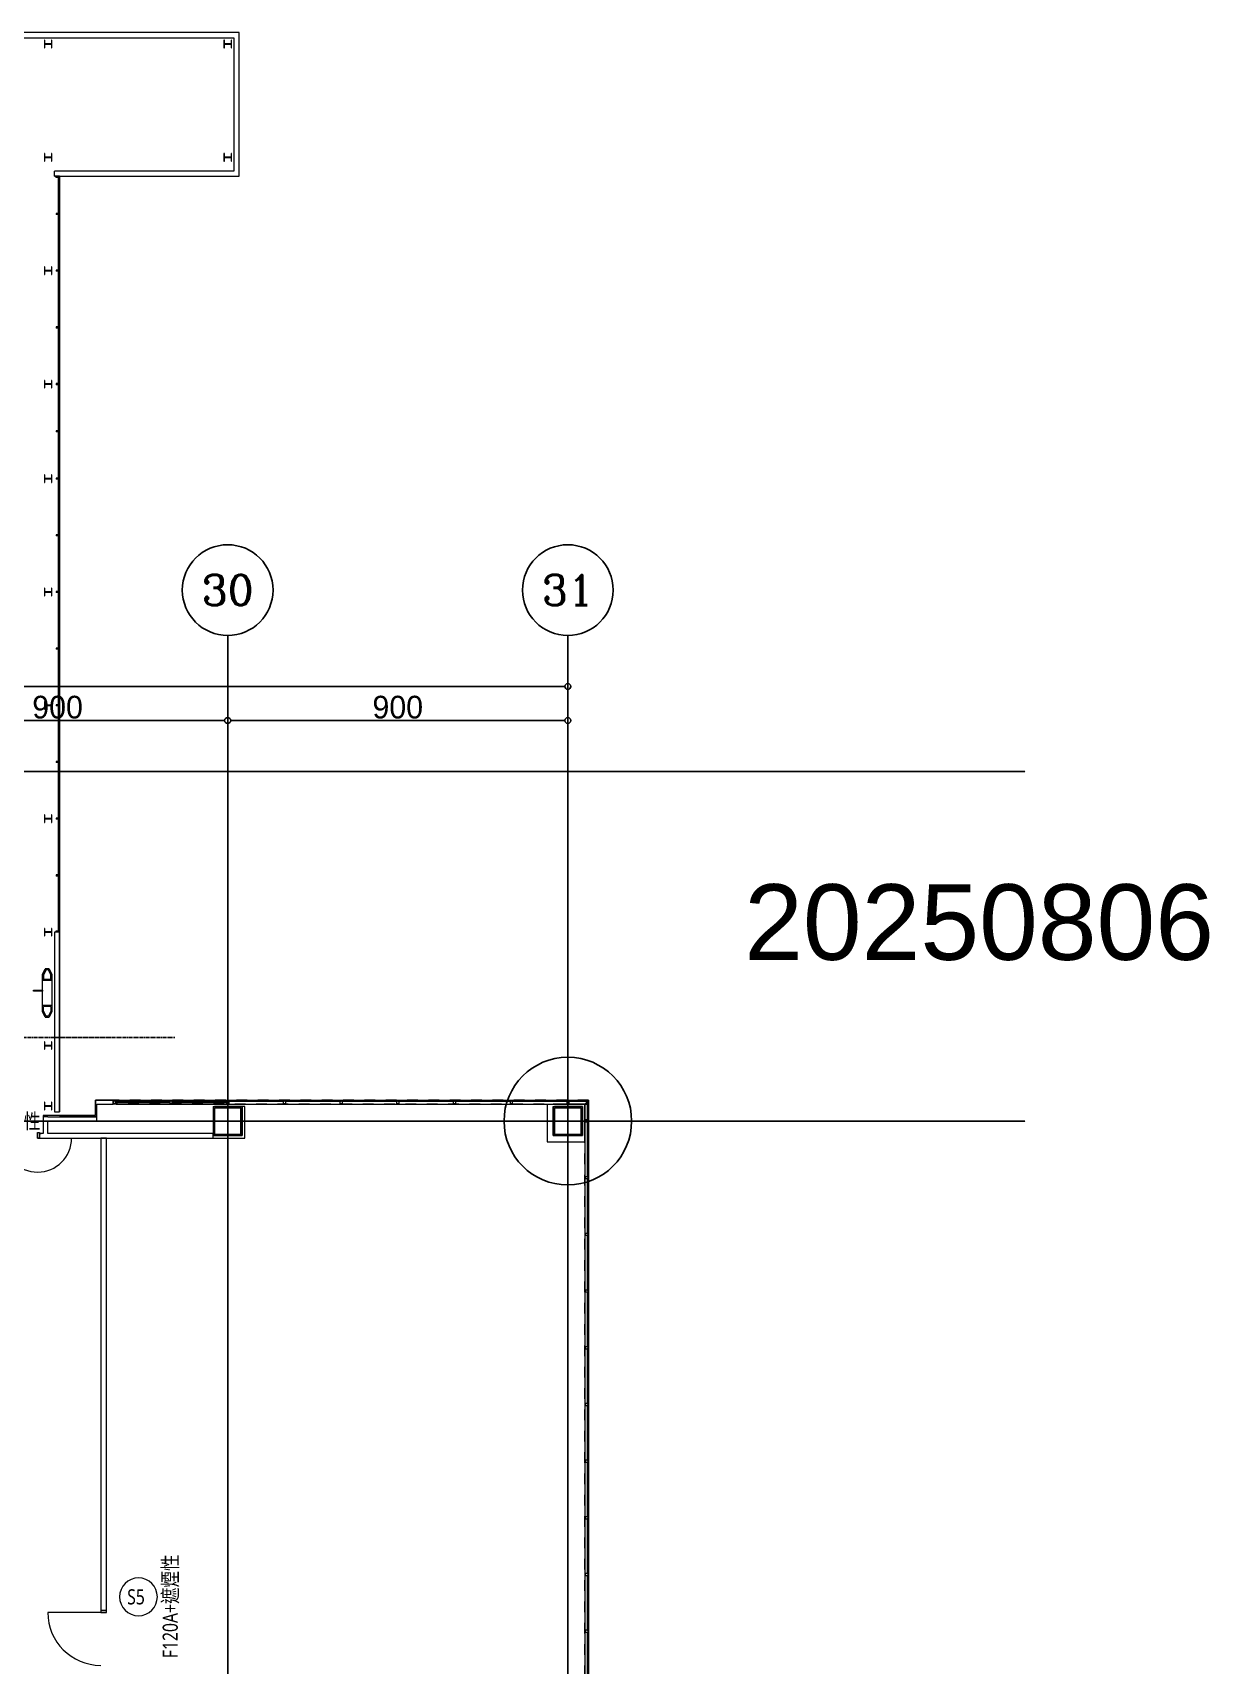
# Model space of a CAD drawing. Extents: x -3450 to 27857, y -1288 to 11880.
# Drawn here: x 24744 to 27857, y 7560 to 11880 of the extents above; entities that cross this region are included whole.
import ezdxf
from ezdxf.enums import TextEntityAlignment as Align

# ---------------------------------------------------------------- set-up
doc = ezdxf.new("R2010")
doc.units = 0
for name, pattern in [('188K-SM-03-F20-MECH-EQ-Y2257103$0$HIDDEN', [0.375, 0.25, -0.125]), ('X-S-FAB-L20$0$COL-CEN-LIN', [3.25, 2.5, -0.25, 0.25, -0.25]), ('X-S-FAB-L20$0$TAI_虛線', [5.644, 2.822, -2.822])]:
    doc.linetypes.add(name, pattern=pattern)
for name, color, linetype in [('188K-SM-03-F20-MECH-EQ-Y2257103$0$0-xref', 8, 'Continuous'), ('X-S-FAB-L20$0$0-MC', 8, 'Continuous'), ('X-S-FAB-L20$0$0-NC', 8, 'Continuous'), ('X-S-FAB-L20$0$1_l20平面圖_1_A-WALL-EX', 8, 'Continuous'), ('X-S-FAB-L20$0$1_l20平面圖_1_A-WALL-IN', 8, 'Continuous'), ('X-S-FAB-L20$0$1_l20平面圖_1_A-WALL-IN.200K', 8, 'Continuous'), ('X-S-FAB-L20$0$1_l20平面圖_1_A-WINDOW', 8, 'Continuous'), ('X-S-FAB-L20$0$1_l20平面圖_1_D label', 8, 'Continuous'), ('X-S-FAB-L20$0$1_l20平面圖_1_Door', 8, 'Continuous'), ('X-S-FAB-L20$0$1_l20平面圖_1_S-COL', 8, 'Continuous'), ('X-S-FAB-L20$0$1_l20平面圖_1_SIAGE1', 8, 'Continuous'), ('X-S-FAB-L20$0$A-BLOCK', 8, 'Continuous'), ('X-S-FAB-L20$0$BLOCK', 8, 'Continuous'), ('X-S-FAB-L20$0$CCL', 8, 'X-S-FAB-L20$0$COL-CEN-LIN'), ('X-S-FAB-L20$0$COL-S', 8, 'Continuous'), ('X-S-FAB-L20$0$DIM', 8, 'Continuous')]:
    doc.layers.add(name, color=color, linetype=linetype)
doc.styles.add('188K-SM-03-F20-MECH-EQ-Y2257103$0$Standard', font='arial.ttf')
doc.styles.add('X-S-FAB-L20$0$COL-NUM', font='romanc')
doc.styles.add('X-S-FAB-L20$0$DIM', font='', dxfattribs={"width": 0.8})
doc.styles.add('X-S-FAB-L20$0$Gen-Text', font='c2.shx', dxfattribs={"bigfont": 'chinese.shx'})
doc.styles.add('X-S-FAB-L20$0$Standard', font='', dxfattribs={"width": 0.8})
doc.styles.get('X-S-FAB-L20$0$DIM').set_extended_font_data('MingLiU')
doc.styles.get('X-S-FAB-L20$0$Standard').set_extended_font_data('Microsoft JhengHei')
doc.dimstyles.new('X-S-FAB-L20$0$CIRL', dxfattribs={"dimtxt": 50, "dimasz": 25, "dimexe": 16, "dimexo": 0, "dimgap": 6, "dimtad": 1, "dimdsep": 46, "dimtxsty": 'X-S-FAB-L20$0$DIM', "dimblk": 'X-S-FAB-L20$0$_DotBlank', "dimcen": 10, "dimdle": 8, "dimclrd": 256, "dimclre": 256, "dimclrt": 6, "dimadec": 0, "dimazin": 0, "dimtfac": 1, "dimtix": 1, "dimtmove": 2, "dimatfit": 0, "dimldrblk": 'X-S-FAB-L20$0$ARROW', "dimfxl": 1, "dimtolj": 1, "dimarcsym": 0})

# ---------------------------------------------------------------- blocks, each defined once
blk = doc.blocks.new('X-S-FAB-L20$0$cn-y')
at = {"layer": 'X-S-FAB-L20$0$0-MC'}
blk.add_circle((-50, 0), 50, dxfattribs=at)
at = {"layer": 'X-S-FAB-L20$0$0-NC', "style": 'X-S-FAB-L20$0$COL-NUM'}
blk.add_attdef('GRID-Y', text='', height=50, dxfattribs=at).set_placement((-50, 0), align=Align.MIDDLE_CENTER)
blk = doc.blocks.new('X-S-FAB-L20$0$_DotBlank')
at = {"color": 0, "linetype": 'ByBlock', "lineweight": -2}
blk.add_line((-0.5, 0), (-1, 0), dxfattribs=at)
blk.add_circle((0, 0), 0.5, dxfattribs=at)
blk = doc.blocks.new('*D97')
at = {"layer": 'DefPoints', "color": 0, "transparency": 16777216}
for p in [(0, 10870), (-26160, 10780), (0, 10780)]:
    blk.add_point(p, dxfattribs=at)
at = {"layer": 'X-S-FAB-L20$0$DIM', "lineweight": -2, "transparency": 16777216}
for p, q in [((-26160, 10780), (-26160, 10890)), ((0, 10780), (0, 10890)), ((-26144, 10870), (-16, 10870))]:
    blk.add_line(p, q, dxfattribs=at)
at = {"layer": 'X-S-FAB-L20$0$DIM', "lineweight": -2, "transparency": 16777216, "xscale": 16, "yscale": 16, "zscale": 16, "rotation": 180}
blk.add_blockref('X-S-FAB-L20$0$_DotBlank', (-26160, 10870), dxfattribs=at)
at = {"layer": 'X-S-FAB-L20$0$DIM', "lineweight": -2, "transparency": 16777216, "xscale": 16, "yscale": 16, "zscale": 16}
blk.add_blockref('X-S-FAB-L20$0$_DotBlank', (0, 10870), dxfattribs=at)
at = {"layer": 'X-S-FAB-L20$0$DIM', "color": 6, "transparency": 16777216, "insert": (-13080, 10905), "char_height": 2.5, "attachment_point": 5, "style": 'X-S-FAB-L20$0$Gen-Text'}
blk.add_mtext('\\A1;{\\H24x;26160}', dxfattribs=at)
blk = doc.blocks.new('X-S-FAB-L20$0$ARROW')
at = {"color": 3}
blk.add_solid([(0, 0), (-2.4, -0.4), (-2.4, 0.4)], dxfattribs=at)
blk = doc.blocks.new('*D126')
at = {"layer": 'DefPoints', "color": 0, "transparency": 16777216}
for p in [(-900, 10780), (-1800, 10690), (-900, 10690)]:
    blk.add_point(p, dxfattribs=at)
at = {"layer": 'X-S-FAB-L20$0$DIM', "lineweight": -2, "transparency": 16777216}
for p, q in [((-1800, 10690), (-1800, 10800)), ((-1784, 10780), (-916, 10780)), ((-900, 10690), (-900, 10800))]:
    blk.add_line(p, q, dxfattribs=at)
at = {"layer": 'X-S-FAB-L20$0$DIM', "lineweight": -2, "transparency": 16777216, "xscale": 16, "yscale": 16, "zscale": 16, "rotation": 180}
blk.add_blockref('X-S-FAB-L20$0$_DotBlank', (-1800, 10780), dxfattribs=at)
at = {"layer": 'X-S-FAB-L20$0$DIM', "lineweight": -2, "transparency": 16777216, "xscale": 16, "yscale": 16, "zscale": 16}
blk.add_blockref('X-S-FAB-L20$0$_DotBlank', (-900, 10780), dxfattribs=at)
at = {"layer": 'X-S-FAB-L20$0$DIM', "color": 6, "transparency": 16777216, "insert": (-1350, 10815), "char_height": 2.5, "attachment_point": 5, "style": 'X-S-FAB-L20$0$Gen-Text'}
blk.add_mtext('\\A1;{\\H24x;900}', dxfattribs=at)
blk = doc.blocks.new('*D127')
at = {"layer": 'DefPoints', "color": 0, "transparency": 16777216}
for p in [(0, 10780), (-900, 10690), (0, 10690)]:
    blk.add_point(p, dxfattribs=at)
at = {"layer": 'X-S-FAB-L20$0$DIM', "lineweight": -2, "transparency": 16777216}
for p, q in [((-900, 10690), (-900, 10800)), ((-884, 10780), (-16, 10780)), ((0, 10690), (0, 10800))]:
    blk.add_line(p, q, dxfattribs=at)
at = {"layer": 'X-S-FAB-L20$0$DIM', "lineweight": -2, "transparency": 16777216, "xscale": 16, "yscale": 16, "zscale": 16, "rotation": 180}
blk.add_blockref('X-S-FAB-L20$0$_DotBlank', (-900, 10780), dxfattribs=at)
at = {"layer": 'X-S-FAB-L20$0$DIM', "lineweight": -2, "transparency": 16777216, "xscale": 16, "yscale": 16, "zscale": 16}
blk.add_blockref('X-S-FAB-L20$0$_DotBlank', (0, 10780), dxfattribs=at)
at = {"layer": 'X-S-FAB-L20$0$DIM', "color": 6, "transparency": 16777216, "insert": (-450, 10815), "char_height": 2.5, "attachment_point": 5, "style": 'X-S-FAB-L20$0$Gen-Text'}
blk.add_mtext('\\A1;{\\H24x;900}', dxfattribs=at)
blk = doc.blocks.new('188K-SM-03-F20-MECH-EQ-Y2257103')
at = {"color": 2, "linetype": '188K-SM-03-F20-MECH-EQ-Y2257103$0$HIDDEN', "ltscale": 10}
blk.add_line((25119.888, 9221), (2597.07, 9221), dxfattribs=at)
at = {"color": 1, "ltscale": 2}
blk.add_circle((26160, 9000), 168.855, dxfattribs=at)
at = {"layer": '188K-SM-03-F20-MECH-EQ-Y2257103$0$0-xref', "ltscale": 1000}
blk.add_lwpolyline([(25225, 9035), (25295, 9035), (25295, 8965), (25225, 8965)], close=True, dxfattribs=at)
at = {"insert": (26626.62, 9626.685), "char_height": 200, "attachment_point": 1, "style": '188K-SM-03-F20-MECH-EQ-Y2257103$0$Standard'}
blk.add_mtext_dynamic_manual_height_columns('20250806', width=27326.83503, gutter_width=125, heights=[0], dxfattribs=at)
blk = doc.blocks.new('X-S-FAB-L20$0$FAB2-L05')
at = {"layer": 'X-S-FAB-L20$0$CCL'}
for p, q in [((-900, 11005), (-900, 0)), ((0, 11005), (0, 0)), ((-26880, 10645), (1210, 10645)), ((-26880, 9720), (1210, 9720))]:
    blk.add_line(p, q, dxfattribs=at)
at = {"layer": 'X-S-FAB-L20$0$COL-S'}
for points in [[(-935, 9755), (-865, 9755), (-865, 9685), (-935, 9685)], [(-35, 9755), (35, 9755), (35, 9685), (-35, 9685)]]:
    blk.add_lwpolyline(points, close=True, dxfattribs=at)
at = {"layer": 'X-S-FAB-L20$0$A-BLOCK'}
ref = blk.add_blockref('X-S-FAB-L20$0$cn-y', (-780, 11125), dxfattribs=dict(at, xscale=2.399999999999997, yscale=2.399999999999997, zscale=2.399999999999997))
ref.add_attrib('GRID-Y', '30', dxfattribs={"layer": 'X-S-FAB-L20$0$0-NC', "height": 80, "style": 'X-S-FAB-L20$0$COL-NUM'}).set_placement((-900, 11125), align=Align.MIDDLE_CENTER)
ref = blk.add_blockref('X-S-FAB-L20$0$cn-y', (120, 11125), dxfattribs=dict(at, xscale=2.399999999999997, yscale=2.399999999999997, zscale=2.399999999999997))
ref.add_attrib('GRID-Y', '31', dxfattribs={"layer": 'X-S-FAB-L20$0$0-NC', "height": 80, "style": 'X-S-FAB-L20$0$COL-NUM'}).set_placement((0, 11125), align=Align.MIDDLE_CENTER)
at = {"layer": 'X-S-FAB-L20$0$DIM'}
for base, p1, p2, picture, middle in [((0, 10870), (-26160, 10780), (0, 10780), '*D97', (-13080, 10905.005)), ((-900, 10780), (-1800, 10690), (-900, 10690), '*D126', (-1350, 10815)), ((0, 10780), (-900, 10690), (0, 10690), '*D127', (-450, 10815))]:
    dim = blk.add_linear_dim(base=base, p1=p1, p2=p2, text='{\\H24x;<>}', dimstyle='X-S-FAB-L20$0$CIRL', override={"dimtxt": 2.5, "dimasz": 16, "dimexe": 20, "dimgap": 5, "dimtxsty": 'X-S-FAB-L20$0$Gen-Text', "dimblk1": 'X-S-FAB-L20$0$_DotBlank', "dimblk2": 'X-S-FAB-L20$0$_DotBlank', "dimsah": 1}, dxfattribs=at)
    dim.commit()
    dim.dimension.update_dxf_attribs({"geometry": picture, "text_midpoint": middle})
blk = doc.blocks.new('X-S-FAB-L20')
at = {"layer": 'X-S-FAB-L20$0$1_l20平面圖_1_A-WALL-EX', "color": 6, "lineweight": 0, "ltscale": 10}
for p, q in [((24815, 11500), (24801.5, 11500)), ((24815, 9500), (24801.5, 9500)), ((24957, 9055), (24957, 9045)), ((26215, 9055), (26205, 9055)), ((26215, 9055), (26215, 9045)), ((24784.5, 9011.5), (24910, 9011.5)), ((24910, 9011.5), (24910.8, 9011.5)), ((24913.5, 9011.5), (24910.8, 9011.5))]:
    blk.add_line(p, q, dxfattribs=at)
at = {"layer": 'X-S-FAB-L20$0$1_l20平面圖_1_A-WALL-EX', "color": 1, "lineweight": 0, "ltscale": 10}
for p, q in [((24805, 11500), (24805, 11497)), ((24815, 11500), (24805, 11500)), ((24812, 11497), (24805, 11497)), ((24812, 11498.5), (24812, 11497)), ((24814, 11498.5), (24812, 11498.5)), ((24814, 11498.5), (24814, 11497)), ((24815, 11497), (24814, 11497)), ((24815, 11500), (24815, 11497)), ((24806, 11401.5), (24806, 11398.5)), ((24813, 11401.5), (24806, 11401.5)), ((24813, 11398.5), (24806, 11398.5)), ((24813, 11401.5), (24813, 11398.5)), ((24806, 11251.5), (24806, 11248.5)), ((24813, 11251.5), (24806, 11251.5)), ((24813, 11248.5), (24806, 11248.5)), ((24813, 11251.5), (24813, 11248.5)), ((24806, 11101.5), (24806, 11098.5)), ((24813, 11101.5), (24806, 11101.5)), ((24813, 11098.5), (24806, 11098.5)), ((24813, 11101.5), (24813, 11098.5)), ((24806, 10951.5), (24806, 10948.5)), ((24813, 10951.5), (24806, 10951.5)), ((24813, 10948.5), (24806, 10948.5)), ((24813, 10951.5), (24813, 10948.5)), ((24806, 10826.5), (24806, 10823.5)), ((24813, 10826.5), (24806, 10826.5)), ((24813, 10823.5), (24806, 10823.5)), ((24813, 10826.5), (24813, 10823.5)), ((24806, 10701.5), (24806, 10698.5)), ((24813, 10701.5), (24806, 10701.5)), ((24813, 10698.5), (24806, 10698.5)), ((24813, 10701.5), (24813, 10698.5)), ((24806, 10551.5), (24806, 10548.5)), ((24813, 10551.5), (24806, 10551.5)), ((24813, 10548.5), (24806, 10548.5)), ((24813, 10551.5), (24813, 10548.5)), ((24806, 10401.5), (24806, 10398.5)), ((24813, 10401.5), (24806, 10401.5)), ((24813, 10398.5), (24806, 10398.5)), ((24813, 10401.5), (24813, 10398.5)), ((24806, 10251.5), (24806, 10248.5)), ((24813, 10251.5), (24806, 10251.5)), ((24813, 10248.5), (24806, 10248.5)), ((24813, 10251.5), (24813, 10248.5)), ((24806, 10101.5), (24806, 10098.5)), ((24813, 10101.5), (24806, 10101.5)), ((24813, 10098.5), (24806, 10098.5)), ((24813, 10101.5), (24813, 10098.5)), ((24806, 9951.5), (24806, 9948.5)), ((24813, 9951.5), (24806, 9951.5)), ((24813, 9948.5), (24806, 9948.5)), ((24813, 9951.5), (24813, 9948.5)), ((24806, 9801.5), (24806, 9798.5)), ((24813, 9801.5), (24806, 9801.5)), ((24813, 9798.5), (24806, 9798.5)), ((24813, 9801.5), (24813, 9798.5)), ((24806, 9651.5), (24806, 9648.5)), ((24813, 9651.5), (24806, 9651.5)), ((24813, 9648.5), (24806, 9648.5)), ((24813, 9651.5), (24813, 9648.5)), ((24805, 9503), (24805, 9500)), ((24812, 9503), (24805, 9503)), ((24815, 9500), (24805, 9500)), ((24812, 9503), (24812, 9501.5)), ((24814, 9501.5), (24812, 9501.5)), ((24814, 9503), (24814, 9501.5)), ((24815, 9503), (24814, 9503)), ((24815, 9503), (24815, 9500))]:
    blk.add_line(p, q, dxfattribs=at)
at = {"layer": 'X-S-FAB-L20$0$1_l20平面圖_1_A-WALL-EX', "color": 6, "lineweight": 0, "ltscale": 10, "flags": 128}
for points in [[(25276.5, 11880), (24420, 11880)], [(24420, 11866.5), (25276.5, 11866.5)], [(25290, 11880), (25276.5, 11880)], [(25276.5, 11866.5), (25276.5, 11513.5)], [(25290, 11513.5), (25290, 11880)], [(25276.5, 11513.5), (24801.5, 11513.5)], [(24801.5, 11500), (24801.5, 11513.5)], [(24801.5, 11500), (25290, 11500)], [(25290, 11500), (25290, 11513.5)], [(24801.5, 9500), (24801.5, 9025)], [(24815, 9025), (24815, 9500)], [(24910, 9055), (24910, 9045)], [(24957, 9055), (24910, 9055)], [(24910, 9045), (24910, 9015)], [(24913.5, 9045), (24957, 9045)], [(24913.5, 9015), (24913.5, 9045)], [(24910, 9015), (24784.5, 9015)], [(24801.5, 9025), (24815, 9025)], [(24913.5, 9011.5), (24913.5, 9015)], [(24913.5, 9000), (24913.5, 9011.5)]]:
    blk.add_lwpolyline(points, dxfattribs=at)
at = {"layer": 'X-S-FAB-L20$0$1_l20平面圖_1_A-WALL-EX', "color": 8, "lineweight": 0, "ltscale": 10, "flags": 128}
for points in [[(24814, 11401), (24812, 11401), (24812, 11500), (24814, 11500)], [(24814, 11251), (24812, 11251), (24812, 11399), (24814, 11399)], [(24814, 11101), (24812, 11101), (24812, 11249), (24814, 11249)], [(24814, 10951), (24812, 10951), (24812, 11099), (24814, 11099)], [(24814, 10826), (24812, 10826), (24812, 10949), (24814, 10949)], [(24814, 10701), (24812, 10701), (24812, 10824), (24814, 10824)], [(24814, 10551), (24812, 10551), (24812, 10699), (24814, 10699)], [(24814, 10401), (24812, 10401), (24812, 10549), (24814, 10549)], [(24814, 10251), (24812, 10251), (24812, 10399), (24814, 10399)], [(24814, 10101), (24812, 10101), (24812, 10249), (24814, 10249)], [(24814, 9951), (24812, 9951), (24812, 10099), (24814, 10099)], [(24814, 9801), (24812, 9801), (24812, 9949), (24814, 9949)], [(24814, 9651), (24812, 9651), (24812, 9799), (24814, 9799)], [(24814, 9500), (24812, 9500), (24812, 9649), (24814, 9649)]]:
    blk.add_lwpolyline(points, close=True, dxfattribs=at)
at = {"layer": 'X-S-FAB-L20$0$1_l20平面圖_1_A-WALL-EX', "color": 12, "lineweight": 0, "ltscale": 10, "flags": 128}
for points in [[(24815, 11500), (24815, 9025)], [(24815, 9500), (24815, 9025)], [(24910, 9055), (26215, 9055)], [(24910, 9055), (24957, 9055)], [(24910, 9015), (24910, 9055)], [(24910, 9015), (24910, 9055)], [(24815, 9015), (24910, 9015)], [(24815, 9015), (24910, 9015)]]:
    blk.add_lwpolyline(points, dxfattribs=at)
at = {"layer": 'X-S-FAB-L20$0$1_l20平面圖_1_A-WALL-EX', "color": 4, "lineweight": 0, "ltscale": 10, "flags": 128}
blk.add_lwpolyline([(24784.5, 9000), (24913.5, 9000)], dxfattribs=at)
at = {"layer": 'X-S-FAB-L20$0$1_l20平面圖_1_A-WALL-IN', "color": 6, "lineweight": 0, "ltscale": 10}
for p, q in [((24784.5, 9015), (24772, 9015)), ((24784.5, 9015), (24772, 9015)), ((24784.5, 9011.5), (24772, 9011.5))]:
    blk.add_line(p, q, dxfattribs=at)
at = {"layer": 'X-S-FAB-L20$0$1_l20平面圖_1_A-WALL-IN', "color": 3, "lineweight": 0, "ltscale": 10}
for p, q in [((24772, 9015), (24772, 9011.5)), ((24772, 9011.5), (24772, 9000)), ((24762, 8967.5), (24766.3, 8967.5)), ((24762, 8955), (24762, 8967.5)), ((24762, 8955), (24766.3, 8955))]:
    blk.add_line(p, q, dxfattribs=at)
at = {"layer": 'X-S-FAB-L20$0$1_l20平面圖_1_A-WALL-IN', "color": 4, "lineweight": 0, "ltscale": 10}
blk.add_line((24772, 9000), (24784.5, 9000), dxfattribs=at)
blk.add_line((24772, 9000), (24784.5, 9000), dxfattribs=at)
at = {"layer": 'X-S-FAB-L20$0$1_l20平面圖_1_A-WALL-IN', "color": 1, "lineweight": 0, "ltscale": 10, "flags": 128}
for points in [[(25221.5, 9038.5), (25225, 9038.5)], [(25221.5, 9038.5), (25221.5, 8961.5)], [(25295, 9038.5), (25225, 9038.5)], [(25298.5, 9038.5), (25295, 9038.5)], [(25298.5, 8965), (25298.5, 9038.5)], [(26121.5, 9038.5), (26125, 9038.5)], [(26121.5, 9038.5), (26121.5, 8961.5)], [(26195, 9038.5), (26125, 9038.5)], [(26198.5, 9038.5), (26195, 9038.5)], [(26198.5, 8965), (26198.5, 9038.5)], [(25221.5, 8961.5), (25225, 8961.5)], [(25225, 8961.5), (25298.5, 8961.5)], [(25298.5, 8961.5), (25298.5, 8965)], [(26121.5, 8961.5), (26125, 8961.5)], [(26125, 8961.5), (26198.5, 8961.5)], [(26198.5, 8961.5), (26198.5, 8965)]]:
    blk.add_lwpolyline(points, dxfattribs=at)
at = {"layer": 'X-S-FAB-L20$0$1_l20平面圖_1_A-WALL-IN', "color": 3, "lineweight": 0, "ltscale": 10, "flags": 128}
for points in [[(25305, 9038.5), (25298.5, 9038.5)], [(25298.5, 9038.5), (25298.5, 8961.5)], [(25305, 8961.5), (25305, 9038.5)], [(26105, 9045), (26121.5, 9045)], [(26105, 9045), (26105, 8945)], [(26198.5, 9045), (26121.5, 9045)], [(26121.5, 8961.5), (26121.5, 9038.5)], [(26121.5, 9038.5), (26198.5, 9038.5)], [(26205, 9045), (26198.5, 9045)], [(26198.5, 9038.5), (26198.5, 8961.5)], [(26205, 8961.5), (26205, 9045)], [(24772, 9015), (24772, 8967.5)], [(24784.5, 9015), (24772, 9015)], [(24784.5, 8967.5), (24784.5, 9000)], [(24772, 8967.5), (24762, 8967.5)], [(24762, 8955), (25221.5, 8955)], [(25221.5, 8967.5), (24784.5, 8967.5)], [(25221.5, 8955), (25221.5, 8967.5)], [(25298.5, 8961.5), (25221.5, 8961.5)], [(25221.5, 8955), (25221.5, 8961.5)], [(25221.5, 8955), (25305, 8955)], [(25305, 8955), (25305, 8961.5)], [(26105, 8945), (26121.5, 8945)], [(26198.5, 8961.5), (26121.5, 8961.5)], [(26121.5, 8945), (26205, 8945)], [(26205, 8945), (26205, 8961.5)]]:
    blk.add_lwpolyline(points, dxfattribs=at)
at = {"layer": 'X-S-FAB-L20$0$1_l20平面圖_1_A-WALL-IN.200K', "color": 252, "lineweight": 0, "ltscale": 10}
blk.add_line((24924, 7705), (24939, 7705), dxfattribs=at)
at = {"layer": 'X-S-FAB-L20$0$1_l20平面圖_1_A-WALL-IN.200K', "color": 252, "lineweight": 0, "ltscale": 10, "flags": 128}
for points in [[(24939, 8955), (24924, 8955)], [(24924, 8955), (24924, 7705)], [(24939, 7705), (24939, 8955)]]:
    blk.add_lwpolyline(points, dxfattribs=at)
at = {"layer": 'X-S-FAB-L20$0$1_l20平面圖_1_A-WINDOW', "color": 1, "lineweight": 0, "ltscale": 10}
for p, q in [((24965, 9055), (24957, 9055)), ((24957, 9055), (24957, 9045)), ((24965, 9045), (24957, 9045)), ((24957.1, 9053), (24957.1, 9046)), ((24963.1, 9053), (24957.1, 9053)), ((24963.1, 9046), (24957.1, 9046)), ((24962, 9054), (24962, 9052)), ((24965, 9054), (24962, 9054)), ((24965, 9052), (24962, 9052)), ((24963.1, 9053), (24963.1, 9046)), ((24965, 9055), (24965, 9054)), ((24965, 9052), (24965, 9045)), ((25107.1, 9053), (25107.1, 9046)), ((25113.1, 9053), (25107.1, 9053)), ((25113.1, 9046), (25107.1, 9046)), ((25113.1, 9053), (25113.1, 9046)), ((25263.1, 9053), (25257.1, 9053)), ((25257.1, 9053), (25257.1, 9046)), ((25263.1, 9046), (25257.1, 9046)), ((25263.1, 9053), (25263.1, 9046)), ((25407, 9053), (25407, 9046)), ((25413, 9053), (25407, 9053)), ((25413, 9046), (25407, 9046)), ((25413, 9053), (25413, 9046)), ((25557, 9053), (25557, 9046)), ((25563, 9053), (25557, 9053)), ((25563, 9046), (25557, 9046)), ((25563, 9053), (25563, 9046)), ((25707, 9053), (25707, 9046)), ((25713, 9053), (25707, 9053)), ((25713, 9046), (25707, 9046)), ((25713, 9053), (25713, 9046)), ((25857, 9053), (25857, 9046)), ((25863, 9053), (25857, 9053)), ((25863, 9046), (25857, 9046)), ((25863, 9053), (25863, 9046)), ((26007, 9053), (26007, 9046)), ((26013, 9053), (26007, 9053)), ((26013, 9046), (26007, 9046)), ((26013, 9053), (26013, 9046)), ((26157, 9053), (26157, 9046)), ((26163, 9053), (26157, 9053)), ((26163, 9046), (26157, 9046)), ((26163, 9053), (26163, 9046)), ((26206, 9003), (26206, 8997)), ((26213, 9003), (26206, 9003)), ((26213, 8997), (26206, 8997)), ((26213, 9003), (26213, 8997)), ((26206, 8853), (26206, 8847)), ((26213, 8853), (26206, 8853)), ((26213, 8847), (26206, 8847)), ((26213, 8853), (26213, 8847)), ((26206, 8703), (26206, 8697)), ((26213, 8703), (26206, 8703)), ((26213, 8697), (26206, 8697)), ((26213, 8703), (26213, 8697)), ((26206, 8553), (26206, 8547)), ((26213, 8553), (26206, 8553)), ((26213, 8547), (26206, 8547)), ((26213, 8553), (26213, 8547)), ((26206, 8403), (26206, 8397)), ((26213, 8403), (26206, 8403)), ((26213, 8397), (26206, 8397)), ((26213, 8403), (26213, 8397)), ((26206, 8253), (26206, 8247)), ((26213, 8253), (26206, 8253)), ((26213, 8253), (26213, 8247)), ((26213, 8247), (26206, 8247)), ((26206, 8103), (26206, 8097)), ((26213, 8103), (26206, 8103)), ((26213, 8097), (26206, 8097)), ((26213, 8103), (26213, 8097)), ((26206, 7953), (26206, 7947)), ((26213, 7953), (26206, 7953)), ((26213, 7953), (26213, 7947)), ((26213, 7947), (26206, 7947)), ((26206, 7803), (26206, 7797)), ((26213, 7803), (26206, 7803)), ((26213, 7797), (26206, 7797)), ((26213, 7803), (26213, 7797)), ((26206, 7653), (26206, 7647)), ((26213, 7653), (26206, 7653)), ((26213, 7647), (26206, 7647)), ((26213, 7653), (26213, 7647))]:
    blk.add_line(p, q, dxfattribs=at)
at = {"layer": 'X-S-FAB-L20$0$1_l20平面圖_1_A-WINDOW', "color": 12, "linetype": 'X-S-FAB-L20$0$TAI_虛線', "lineweight": 0, "ltscale": 10, "flags": 128}
for points in [[(26215, 9055), (26210, 9055), (26160, 9055), (26060, 9055), (26010, 9055), (25910, 9055), (25860, 9055), (25760, 9055), (25710, 9055), (25610, 9055), (25560, 9055), (25460, 9055), (25410, 9055), (25310, 9055), (25260.1, 9055), (25160, 9055), (25110.1, 9055), (25010, 9055), (24960.1, 9055), (24957, 9055)], [(24957, 9045), (24957, 9055)], [(26210, 9045), (26205, 9045), (26160, 9045), (26060, 9045), (26010, 9045), (25910, 9045), (25860, 9045), (25760, 9045), (25710, 9045), (25610, 9045), (25560, 9045), (25460, 9045), (25410, 9045), (25310, 9045), (25260.1, 9045), (25160, 9045), (25110.1, 9045), (25010, 9045), (24960.1, 9045), (24957, 9045)], [(26205, 9045), (26210, 9050)], [(26205, 3750), (26205, 3900), (26205, 4050), (26205, 4200), (26205, 4350), (26205, 4500), (26205, 4650), (26205, 4800), (26205, 4950), (26205, 5100), (26205, 5250), (26205, 5400), (26205, 5550), (26205, 5700), (26205, 5850), (26205, 6000), (26205, 6150), (26205, 6300), (26205, 6450), (26205, 6600), (26205, 6750), (26205, 6900), (26205, 7050), (26205, 7200), (26205, 7350), (26205, 7500), (26205, 7650), (26205, 7800), (26205, 7950), (26205, 8100), (26205, 8250), (26205, 8400), (26205, 8550), (26205, 8700), (26205, 8850), (26205, 9000), (26205, 9045)], [(26210, 9045), (26210, 9050)], [(26215, 3750), (26215, 3900), (26215, 4050), (26215, 4200), (26215, 4350), (26215, 4500), (26215, 4650), (26215, 4800), (26215, 4950), (26215, 5100), (26215, 5250), (26215, 5400), (26215, 5550), (26215, 5700), (26215, 5850), (26215, 6000), (26215, 6150), (26215, 6300), (26215, 6450), (26215, 6600), (26215, 6750), (26215, 6900), (26215, 7050), (26215, 7200), (26215, 7350), (26215, 7500), (26215, 7650), (26215, 7800), (26215, 7950), (26215, 8100), (26215, 8250), (26215, 8400), (26215, 8550), (26215, 8700), (26215, 8850), (26215, 9000), (26215, 9055)]]:
    blk.add_lwpolyline(points, dxfattribs=at)
at = {"layer": 'X-S-FAB-L20$0$1_l20平面圖_1_A-WINDOW', "color": 4, "lineweight": 0, "ltscale": 10, "flags": 128}
for points in [[(24963.1, 9054), (24967.6, 9054), (24967.6, 9048.5), (24963.1, 9048.5)], [(25107.1, 9048.5), (25102.6, 9048.5), (25102.6, 9054), (25107.1, 9054)], [(25113.1, 9054), (25117.6, 9054), (25117.6, 9048.5), (25113.1, 9048.5)], [(25257.1, 9048.5), (25252.6, 9048.5), (25252.6, 9054), (25257.1, 9054)]]:
    blk.add_lwpolyline(points, close=True, dxfattribs=at)
at = {"layer": 'X-S-FAB-L20$0$1_l20平面圖_1_A-WINDOW', "color": 12, "lineweight": 0, "ltscale": 10, "flags": 128}
for points in [[(24965, 9055), (25010, 9055), (25110.1, 9055), (25160, 9055), (25260.1, 9055), (25310, 9055), (25410, 9055), (25460, 9055), (25560, 9055), (25610, 9055), (25710, 9055), (25760, 9055), (25860, 9055), (25910, 9055), (26010, 9055), (26060, 9055), (26160, 9055), (26210, 9055), (26215, 9055)], [(26214, 9054), (26210, 9054), (26160, 9054), (26060, 9054), (26010, 9054), (25910, 9054), (25860, 9054), (25760, 9054), (25710, 9054), (25610, 9054), (25560, 9054), (25460, 9054), (25410, 9054), (25310, 9054), (25260.1, 9054), (25160, 9054), (25110.1, 9054), (25010, 9054), (24965, 9054)], [(25107.1, 9052), (25010, 9052), (24965, 9052)], [(24965, 9045), (25010, 9045), (25110.1, 9045), (25160, 9045), (25260.1, 9045), (25310, 9045), (25410, 9045), (25460, 9045), (25560, 9045), (25610, 9045), (25710, 9045), (25760, 9045), (25860, 9045), (25910, 9045), (26010, 9045), (26060, 9045), (26160, 9045), (26205, 9045), (26210, 9045)], [(25257.1, 9052), (25160, 9052), (25113.1, 9052)], [(25407, 9052), (25310, 9052), (25263.1, 9052)], [(25557, 9052), (25460, 9052), (25413, 9052)], [(25707, 9052), (25610, 9052), (25563, 9052)], [(25857, 9052), (25760, 9052), (25713, 9052)], [(26007, 9052), (25910, 9052), (25863, 9052)], [(26157, 9052), (26060, 9052), (26013, 9052)], [(26212, 9052), (26210, 9052), (26163, 9052)], [(26205, 9045), (26210, 9050)], [(26205, 9045), (26205, 9000), (26205, 8850), (26205, 8700), (26205, 8550), (26205, 8400), (26205, 8250), (26205, 8100), (26205, 7950), (26205, 7800), (26205, 7650), (26205, 7500)], [(26210, 9050), (26210, 9045)], [(26212, 9003), (26212, 9052)], [(26214, 7500), (26214, 7650), (26214, 7800), (26214, 7950), (26214, 8100), (26214, 8250), (26214, 8400), (26214, 8550), (26214, 8700), (26214, 8850), (26214, 9000), (26214, 9054)], [(26215, 9055), (26215, 9000), (26215, 8850), (26215, 8700), (26215, 8550), (26215, 8400), (26215, 8250), (26215, 8100), (26215, 7950), (26215, 7800), (26215, 7650), (26215, 7500)], [(26212, 8853), (26212, 8997)], [(26212, 8703), (26212, 8847)], [(26212, 8553), (26212, 8697)], [(26212, 8403), (26212, 8547)], [(26212, 8253), (26212, 8397)], [(26212, 8103), (26212, 8247)], [(26212, 7953), (26212, 8097)], [(26212, 7803), (26212, 7947)], [(26212, 7653), (26212, 7797)], [(26212, 7503), (26212, 7647)]]:
    blk.add_lwpolyline(points, dxfattribs=at)
at = {"layer": 'X-S-FAB-L20$0$1_l20平面圖_1_A-WINDOW', "color": 8, "lineweight": 0, "ltscale": 10, "flags": 128}
for points in [[(24967.6, 9054), (25102.6, 9054), (25102.6, 9053), (24967.6, 9053)], [(24967.6, 9053), (25102.6, 9053), (25102.6, 9049.5), (24967.6, 9049.5)], [(24967.6, 9049.5), (25102.6, 9049.5), (25102.6, 9048.5), (24967.6, 9048.5)], [(25117.6, 9054), (25252.6, 9054), (25252.6, 9053), (25117.6, 9053)], [(25117.6, 9053), (25252.6, 9053), (25252.6, 9049.5), (25117.6, 9049.5)], [(25117.6, 9049.5), (25252.6, 9049.5), (25252.6, 9048.5), (25117.6, 9048.5)], [(25409, 9054), (25409, 9052), (25261.1, 9052), (25261.1, 9054)], [(25559, 9054), (25559, 9052), (25411, 9052), (25411, 9054)], [(25709, 9054), (25709, 9052), (25561, 9052), (25561, 9054)], [(25859, 9054), (25859, 9052), (25711, 9052), (25711, 9054)], [(26009, 9054), (26009, 9052), (25861, 9052), (25861, 9054)], [(26159, 9054), (26159, 9052), (26011, 9052), (26011, 9054)], [(26213, 9054), (26213, 9052), (26161, 9052), (26161, 9054)], [(26214, 9001), (26212, 9001), (26212, 9053), (26214, 9053)], [(26214, 8851), (26212, 8851), (26212, 8999), (26214, 8999)], [(26214, 8701), (26212, 8701), (26212, 8849), (26214, 8849)], [(26214, 8551), (26212, 8551), (26212, 8699), (26214, 8699)], [(26214, 8401), (26212, 8401), (26212, 8549), (26214, 8549)], [(26214, 8251), (26212, 8251), (26212, 8399), (26214, 8399)], [(26214, 8101), (26212, 8101), (26212, 8249), (26214, 8249)], [(26214, 7951), (26212, 7951), (26212, 8099), (26214, 8099)], [(26214, 7801), (26212, 7801), (26212, 7949), (26214, 7949)], [(26214, 7651), (26212, 7651), (26212, 7799), (26214, 7799)], [(26214, 7501), (26212, 7501), (26212, 7649), (26214, 7649)]]:
    blk.add_lwpolyline(points, close=True, dxfattribs=at)
at = {"layer": 'X-S-FAB-L20$0$1_l20平面圖_1_D label', "color": 252, "lineweight": 0, "ltscale": 10, "flags": 128}
blk.add_lwpolyline([(25024, 7791.3, 1), (25024, 7691.3, 1)], format="xyb", close=True, dxfattribs=at)
at = {"layer": 'X-S-FAB-L20$0$1_l20平面圖_1_Door', "color": 4, "lineweight": 0, "ltscale": 10}
for p, q in [((24815, 11500), (24801.5, 11500)), ((24815, 9500), (24801.5, 9500)), ((24957, 9055), (24957, 9045)), ((26215, 9055), (26205, 9055)), ((26215, 9055), (26215, 9045)), ((24757, 8955), (24757, 8970)), ((24757, 8970), (24762, 8970)), ((24762, 8955), (24757, 8955)), ((24757, 8955), (24847, 8955)), ((24762, 8970), (24762, 8955)), ((24762, 8955), (24762, 8967.5)), ((24762, 8955), (24762, 8967.5)), ((24762, 8967.5), (24766.3, 8967.5)), ((24762, 8967.5), (24766.3, 8967.5)), ((24762, 8955), (24766.3, 8955)), ((24762, 8955), (24766.3, 8955))]:
    blk.add_line(p, q, dxfattribs=at)
at = {"layer": 'X-S-FAB-L20$0$1_l20平面圖_1_Door', "color": 252, "lineweight": 0, "ltscale": 10}
for p, q in [((24924, 7700), (24784, 7700)), ((24924, 7705), (24924, 7700)), ((24939, 7705), (24924, 7705)), ((24924, 7705), (24939, 7705)), ((24924, 7705), (24939, 7705)), ((24924, 7700), (24939, 7700)), ((24939, 7700), (24939, 7705))]:
    blk.add_line(p, q, dxfattribs=at)
at = {"layer": 'X-S-FAB-L20$0$1_l20平面圖_1_Door', "color": 4, "lineweight": 0, "ltscale": 10}
blk.add_arc((24757, 8955), 90, 180, 0, dxfattribs=at)
at = {"layer": 'X-S-FAB-L20$0$1_l20平面圖_1_Door', "color": 252, "lineweight": 0, "ltscale": 10}
blk.add_arc((24924, 7700), 140, 180, 270, dxfattribs=at)
at = {"layer": 'X-S-FAB-L20$0$1_l20平面圖_1_S-COL', "color": 2, "lineweight": 0, "ltscale": 10, "flags": 128}
for points in [[(24795, 11860), (24793.8, 11860), (24793.8, 11850.4), (24776.2, 11850.4), (24776.2, 11860), (24775, 11860), (24775, 11840), (24776.2, 11840), (24776.2, 11849.6), (24793.8, 11849.6), (24793.8, 11840), (24795, 11840)], [(25270, 11860), (25268.8, 11860), (25268.8, 11850.4), (25251.2, 11850.4), (25251.2, 11860), (25250, 11860), (25250, 11840), (25251.2, 11840), (25251.2, 11849.6), (25268.8, 11849.6), (25268.8, 11840), (25270, 11840)], [(24795, 11560), (24793.8, 11560), (24793.8, 11550.4), (24776.2, 11550.4), (24776.2, 11560), (24775, 11560), (24775, 11540), (24776.2, 11540), (24776.2, 11549.6), (24793.8, 11549.6), (24793.8, 11540), (24795, 11540)], [(25270, 11560), (25268.8, 11560), (25268.8, 11550.4), (25251.2, 11550.4), (25251.2, 11560), (25250, 11560), (25250, 11540), (25251.2, 11540), (25251.2, 11549.6), (25268.8, 11549.6), (25268.8, 11540), (25270, 11540)], [(24795, 11260), (24793.8, 11260), (24793.8, 11250.4), (24776.2, 11250.4), (24776.2, 11260), (24775, 11260), (24775, 11240), (24776.2, 11240), (24776.2, 11249.6), (24793.8, 11249.6), (24793.8, 11240), (24795, 11240)], [(24795, 10960), (24793.8, 10960), (24793.8, 10950.4), (24776.2, 10950.4), (24776.2, 10960), (24775, 10960), (24775, 10940), (24776.2, 10940), (24776.2, 10949.6), (24793.8, 10949.6), (24793.8, 10940), (24795, 10940)], [(24795, 10710), (24793.8, 10710), (24793.8, 10700.4), (24776.2, 10700.4), (24776.2, 10710), (24775, 10710), (24775, 10690), (24776.2, 10690), (24776.2, 10699.6), (24793.8, 10699.6), (24793.8, 10690), (24795, 10690)], [(24795, 10410), (24793.8, 10410), (24793.8, 10400.4), (24776.2, 10400.4), (24776.2, 10410), (24775, 10410), (24775, 10390), (24776.2, 10390), (24776.2, 10399.6), (24793.8, 10399.6), (24793.8, 10390), (24795, 10390)], [(24795, 10110), (24793.8, 10110), (24793.8, 10100.4), (24776.2, 10100.4), (24776.2, 10110), (24775, 10110), (24775, 10090), (24776.2, 10090), (24776.2, 10099.6), (24793.8, 10099.6), (24793.8, 10090), (24795, 10090)], [(24795, 9810), (24793.8, 9810), (24793.8, 9800.4), (24776.2, 9800.4), (24776.2, 9810), (24775, 9810), (24775, 9790), (24776.2, 9790), (24776.2, 9799.6), (24793.8, 9799.6), (24793.8, 9790), (24795, 9790)], [(24795, 9510), (24793.8, 9510), (24793.8, 9500.4), (24776.2, 9500.4), (24776.2, 9510), (24775, 9510), (24775, 9490), (24776.2, 9490), (24776.2, 9499.6), (24793.8, 9499.6), (24793.8, 9490), (24795, 9490)], [(24795, 9210), (24793.8, 9210), (24793.8, 9200.4), (24776.2, 9200.4), (24776.2, 9210), (24775, 9210), (24775, 9190), (24776.2, 9190), (24776.2, 9199.6), (24793.8, 9199.6), (24793.8, 9190), (24795, 9190)], [(24795, 9050), (24793.8, 9050), (24793.8, 9040.4), (24776.2, 9040.4), (24776.2, 9050), (24775, 9050), (24775, 9030), (24776.2, 9030), (24776.2, 9039.6), (24793.8, 9039.6), (24793.8, 9030), (24795, 9030)]]:
    blk.add_lwpolyline(points, close=True, dxfattribs=at)
at = {"layer": 'X-S-FAB-L20$0$1_l20平面圖_1_SIAGE1', "color": 4, "lineweight": 0, "ltscale": 10}
for p, q in [((24795, 9372.4), (24770, 9372.4)), ((24792, 9374.4), (24773, 9374.4)), ((24795, 9305.6), (24770, 9305.6)), ((24792, 9303.6), (24773, 9303.6))]:
    blk.add_line(p, q, dxfattribs=at)
at = {"layer": 'X-S-FAB-L20$0$1_l20平面圖_1_SIAGE1', "color": 4, "lineweight": 0, "ltscale": 10, "flags": 128}
for points in [[(24777.5, 9275), (24770, 9290.3), (24770, 9387.7), (24777.5, 9403)], [(24792, 9374.4), (24792, 9387), (24785.6, 9400), (24782.5, 9400), (24779.4, 9400), (24773, 9387), (24773, 9374.4)], [(24787.5, 9403), (24777.5, 9403)], [(24777.5, 9403), (24782.5, 9403)], [(24777.5, 9403), (24787.5, 9403)], [(24782.5, 9403), (24787.5, 9403)], [(24787.5, 9403), (24795, 9387.7)], [(24795, 9387.7), (24795, 9290.3)], [(24795, 9334.3), (24795, 9331.8)], [(24792, 9303.6), (24792, 9291), (24785.6, 9278), (24782.5, 9278), (24779.4, 9278), (24773, 9291), (24773, 9303.6)], [(24795, 9290.3), (24787.5, 9275)], [(24777.5, 9275), (24787.5, 9275)], [(24782.5, 9275), (24777.5, 9275)], [(24787.5, 9275), (24782.5, 9275)]]:
    blk.add_lwpolyline(points, dxfattribs=at)
blk.add_lwpolyline([(24770, 9343.7), (24746.5, 9343.7), (24746.5, 9346.2), (24770, 9346.2)], close=True, dxfattribs=at)
at = {"layer": 'X-S-FAB-L20$0$BLOCK'}
blk.add_blockref('X-S-FAB-L20$0$FAB2-L05', (26160, -720), dxfattribs=at)
at = {"layer": 'X-S-FAB-L20$0$1_l20平面圖_1_D label', "color": 6, "linetype": 'Continuous', "lineweight": 0, "insert": (24490, 8975.5), "char_height": 40, "attachment_point": 7, "style": 'X-S-FAB-L20$0$Standard'}
blk.add_mtext('\\A1;{\\pql;\\pt0;\\fMicrosoft JhengHei|b0|i0|c136|p34;F120A+遮煙性\\fMicrosoft JhengHei|b0|i0|c136|p34;\\fMicrosoft JhengHei|b0|i0|c136|p34;\\H0.666667x;\\fMicrosoft JhengHei|b0|i0|c136|p34;\\H1.500000x;}', dxfattribs=at)
at = {"layer": 'X-S-FAB-L20$0$1_l20平面圖_1_D label', "color": 252, "linetype": 'Continuous', "lineweight": 0, "insert": (25132.4, 7578.8), "char_height": 40, "attachment_point": 7, "rotation": 90, "style": 'X-S-FAB-L20$0$Standard'}
blk.add_mtext('\\A1;{\\pql;\\pt0;\\fMicrosoft JhengHei|b0|i0|c136|p34;F120A+遮煙性\\fMicrosoft JhengHei|b0|i0|c136|p34;\\fMicrosoft JhengHei|b0|i0|c136|p34;\\H0.666667x;\\fMicrosoft JhengHei|b0|i0|c136|p34;\\H1.500000x;}', dxfattribs=at)
at = {"layer": 'X-S-FAB-L20$0$1_l20平面圖_1_D label', "color": 252, "linetype": 'Continuous', "lineweight": 0, "insert": (24994.1, 7720.7), "char_height": 40, "attachment_point": 7, "style": 'X-S-FAB-L20$0$Standard'}
blk.add_mtext('\\A1;{\\pql;\\pt0;\\fMicrosoft JhengHei|b0|i0|c136|p34;S5\\fMicrosoft JhengHei|b0|i0|c136|p34;\\fMicrosoft JhengHei|b0|i0|c136|p34;\\fMicrosoft JhengHei|b0|i0|c136|p34;}', dxfattribs=at)

msp = doc.modelspace()

# ---------------------------------------------------------------- block references
for name in ['X-S-FAB-L20', '188K-SM-03-F20-MECH-EQ-Y2257103']:
    msp.add_blockref(name, (0, 0))

doc.saveas('drawing.dxf')
